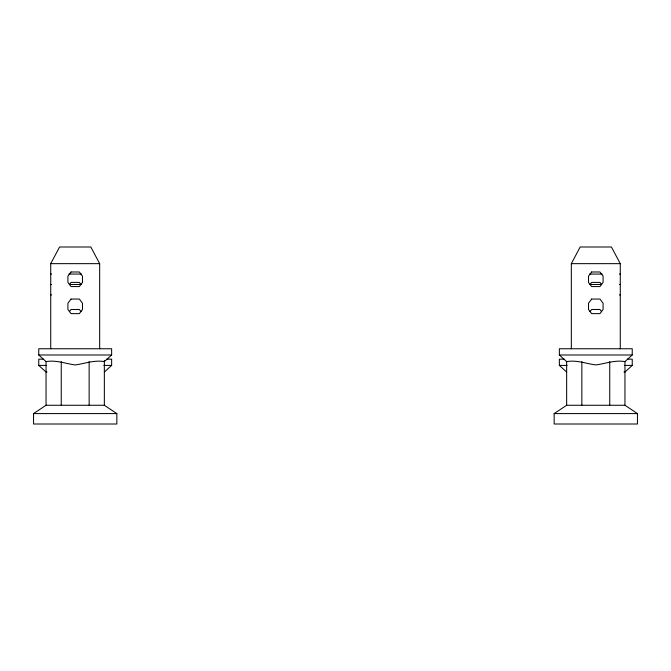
<?xml version="1.0" encoding="UTF-8"?>
<svg xmlns="http://www.w3.org/2000/svg" width="671" height="671" viewBox="0 0 671 671"><rect width="100%" height="100%" fill="white"/><g stroke="black" fill="none" stroke-linecap="round" stroke-linejoin="round"><path stroke-width="1.01" d="M33.55 413.588L33.55 424.005L116.846 424.005L116.846 413.588L104.349 405.259L46.047 405.259L33.55 413.588L116.846 413.588M46.047 405.259L46.047 361.526M50.728 348.794L50.728 263.653L59.576 246.995L90.82 246.995L99.669 263.653L99.669 348.794M61.254 405.259L61.254 361.526M89.142 405.259L89.142 361.526M104.349 405.259L104.349 360.486M554.154 413.588L554.154 424.005L637.45 424.005L637.45 413.588L624.953 405.259L566.651 405.259L554.154 413.588L637.45 413.588M566.651 405.259L566.651 361.619L559.362 354.993L559.362 348.752L632.241 348.752L632.241 354.993L624.953 361.619C614.737 359.824 605.636 363.657 595.798 364.932C585.968 363.657 576.867 359.824 566.651 361.619M571.331 348.794L571.331 263.653L580.18 246.995L611.424 246.995L620.272 263.653L620.272 348.794M581.858 405.259L581.858 361.619M609.746 405.259L609.746 361.619M624.953 405.259L624.953 361.619M69.407 284.563L71.034 282.399L79.363 282.399L80.99 284.563M69.407 311.638L71.034 309.474L79.363 309.474L80.99 311.638M590.01 284.563L591.637 282.399L599.966 282.399L601.593 284.563M590.01 311.638L591.637 309.474L599.966 309.474L601.593 311.638M111.638 354.993L104.349 361.619C94.133 359.824 85.032 363.657 75.202 364.932C65.364 363.657 56.263 359.824 46.047 361.619L38.759 354.993L38.759 348.752L111.638 348.752L111.638 354.993L38.759 354.993M104.349 372.036L111.638 365.41L111.638 359.161L106.756 359.161M627.36 359.161L632.241 359.161L632.241 365.41L624.953 372.036L623.963 372.036M50.728 263.653L99.669 263.653M571.331 263.653L620.272 263.653M50.728 274.07L51.566 274.07M68.861 274.07L81.535 274.07M589.465 274.07L602.139 274.07M619.434 274.07L620.272 274.07M50.728 284.479L51.566 284.479M69.767 284.479L80.629 284.479M590.371 284.479L601.233 284.479M619.434 284.479L620.272 284.479M50.728 294.896L51.566 294.896M619.434 294.896L620.272 294.896M559.362 354.993L632.241 354.993M43.64 359.161L38.759 359.161L38.759 365.41L46.047 372.036L47.037 372.036M564.244 359.161L559.362 359.161L559.362 365.41L566.651 372.036M38.759 365.41L46.534 365.41M103.862 365.41L111.638 365.41M559.362 365.41L567.138 365.41M624.466 365.41L632.241 365.41M71.034 271.99L67.914 276.15L67.914 282.399L71.034 286.567L79.363 286.567L82.483 282.399L82.483 276.15L79.363 271.99L71.034 271.99M71.034 299.056L67.914 303.225L67.914 309.474L71.034 313.634L79.363 313.634L82.483 309.474L82.483 303.225L79.363 299.056L71.034 299.056M591.637 271.99L588.517 276.15L588.517 282.399L591.637 286.567L599.966 286.567L603.086 282.399L603.086 276.15L599.966 271.99L591.637 271.99M591.637 299.056L588.517 303.225L588.517 309.474L591.637 313.634L599.966 313.634L603.086 309.474L603.086 303.225L599.966 299.056L591.637 299.056"/></g></svg>
